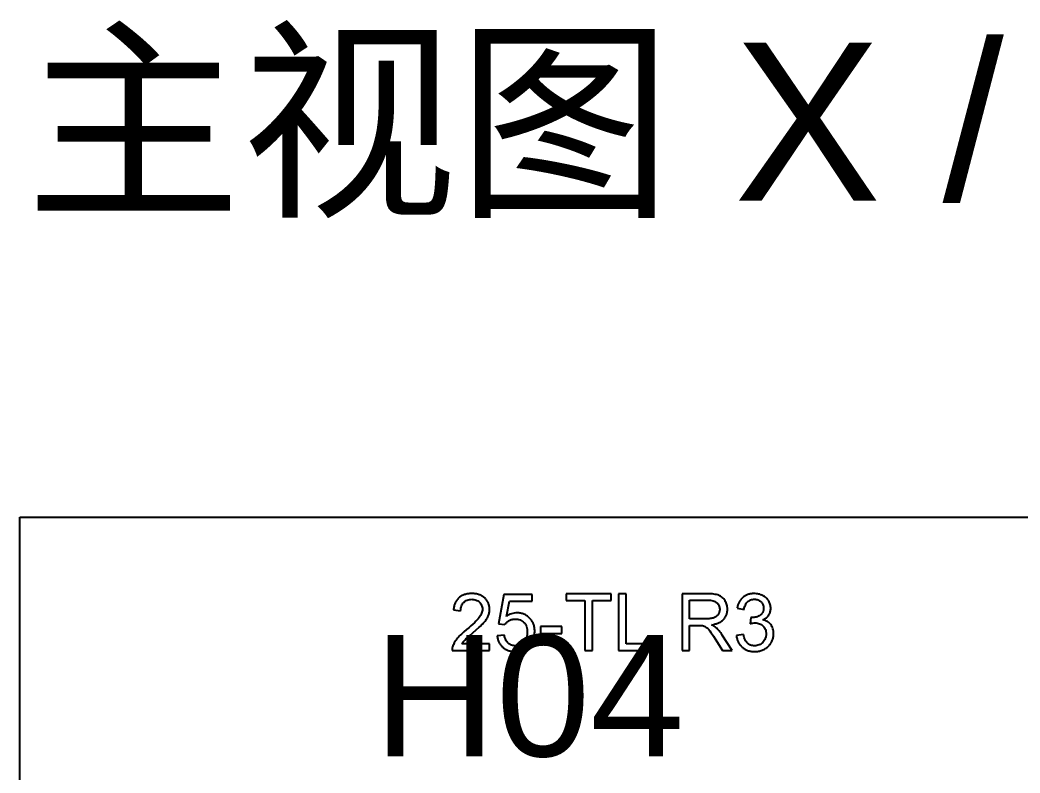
# Model space of a CAD drawing. Header units: millimetres. Extents: x 40 to 1360, y 134 to 546.
# Drawn here: x 299.5 to 337.45, y 482.79 to 511.36 of the extents above; entities that cross this region are included whole.
import ezdxf
from ezdxf.enums import TextEntityAlignment as Align

# ---------------------------------------------------------------- set-up
doc = ezdxf.new("R2010")
doc.units = ezdxf.units.MM
doc.linetypes.add('WP_HIDDEN', pattern=[2.3, 1.5, -0.8])
for name, color, linetype, lineweight in [('ANNOTATIONS', 7, 'CONTINUOUS', 18), ('HIDDEN', 7, 'WP_HIDDEN', 13), ('VISIBLE', 7, 'CONTINUOUS', 25)]:
    doc.layers.add(name, color=color, linetype=linetype, lineweight=lineweight)
doc.styles.add('CJK', font='Arial Unicode.ttf')

msp = doc.modelspace()

# ---------------------------------------------------------------- linework, layer by layer
at = {"layer": 'HIDDEN', "ltscale": 2}
msp.add_line((299.5, 277.5), (299.5, 492.5), dxfattribs=at)
at = {"layer": 'VISIBLE'}
for p, q in [((299.5, 280.5), (299.5, 492.5)), ((299.5, 492.5), (344.5, 492.5)), ((316.47004, 489.58444), (316.43704, 489.57759)), ((316.50402, 489.59004), (316.47004, 489.58444)), ((316.53898, 489.5944), (316.50402, 489.59004)), ((316.57491, 489.59751), (316.53898, 489.5944)), ((316.61182, 489.59938), (316.57491, 489.59751)), ((316.6497, 489.6), (316.61182, 489.59938)), ((316.68793, 489.59933), (316.6497, 489.6)), ((316.72515, 489.59732), (316.68793, 489.59933)), ((316.76136, 489.59396), (316.72515, 489.59732)), ((316.79656, 489.58926), (316.76136, 489.59396)), ((316.83075, 489.58322), (316.79656, 489.58926)), ((316.86394, 489.57584), (316.83075, 489.58322)), ((320.22734, 489.59119), (320.22734, 489.33712)), ((321.93391, 489.59119), (320.22734, 489.59119)), ((321.93391, 489.33712), (321.93391, 489.59119)), ((322.21442, 489.59119), (322.21442, 487.43818)), ((322.49934, 489.59119), (322.21442, 489.59119)), ((322.49934, 487.69226), (322.49934, 489.59119)), ((324.62742, 489.59119), (324.62742, 487.43818)), ((325.58204, 489.59119), (324.62742, 489.59119)), ((325.65185, 489.59028), (325.58204, 489.59119)), ((325.71734, 489.58756), (325.65185, 489.59028)), ((325.77852, 489.58303), (325.71734, 489.58756)), ((325.83539, 489.57669), (325.77852, 489.58303)), ((327.21198, 489.58573), (327.18363, 489.57945)), ((327.24098, 489.59087), (327.21198, 489.58573)), ((327.27063, 489.59486), (327.24098, 489.59087)), ((327.30094, 489.59772), (327.27063, 489.59486)), ((327.36352, 489.6), (327.30094, 489.59772)), ((327.40714, 489.59882), (327.36352, 489.6)), ((327.4499, 489.59527), (327.40714, 489.59882)), ((327.49178, 489.58936), (327.4499, 489.59527)), ((327.53278, 489.58109), (327.49178, 489.58936)), ((327.57292, 489.57046), (327.53278, 489.58109)), ((316.00455, 489.21562), (315.99323, 489.18496)), ((316.01707, 489.24514), (316.00455, 489.21562)), ((316.0308, 489.27354), (316.01707, 489.24514)), ((316.04574, 489.3008), (316.0308, 489.27354)), ((316.06187, 489.32694), (316.04574, 489.3008)), ((316.07922, 489.35194), (316.06187, 489.32694)), ((316.09776, 489.37581), (316.07922, 489.35194)), ((316.11752, 489.39856), (316.09776, 489.37581)), ((316.13847, 489.42017), (316.11752, 489.39856)), ((316.16064, 489.44065), (316.13847, 489.42017)), ((316.18389, 489.45995), (316.16064, 489.44065)), ((316.20811, 489.478), (316.18389, 489.45995)), ((316.23332, 489.49481), (316.20811, 489.478)), ((316.25949, 489.51037), (316.23332, 489.49481)), ((316.28665, 489.52468), (316.25949, 489.51037)), ((316.26833, 489.16832), (316.28813, 489.20384)), ((316.31477, 489.53776), (316.28665, 489.52468)), ((316.28813, 489.20384), (316.31147, 489.23661)), ((316.31147, 489.23661), (316.33834, 489.26662)), ((316.34388, 489.54958), (316.31477, 489.53776)), ((316.33834, 489.26662), (316.36817, 489.29347)), ((316.37396, 489.56016), (316.34388, 489.54958)), ((316.36817, 489.29347), (316.40039, 489.31674)), ((316.40501, 489.5695), (316.37396, 489.56016)), ((316.40039, 489.31674), (316.435, 489.33643)), ((316.43704, 489.57759), (316.40501, 489.5695)), ((316.435, 489.33643), (316.47199, 489.35254)), ((316.47199, 489.35254), (316.51137, 489.36507)), ((316.51137, 489.36507), (316.55313, 489.37402)), ((316.55313, 489.37402), (316.59728, 489.37939)), ((316.59728, 489.37939), (316.64382, 489.38117)), ((316.64382, 489.38117), (316.68792, 489.37949)), ((316.68792, 489.37949), (316.72988, 489.37443)), ((316.72988, 489.37443), (316.7697, 489.366)), ((316.7697, 489.366), (316.80739, 489.35419)), ((316.80739, 489.35419), (316.84295, 489.33901)), ((316.84295, 489.33901), (316.87637, 489.32046)), ((316.89611, 489.56711), (316.86394, 489.57584)), ((316.87637, 489.32046), (316.90766, 489.29853)), ((316.92727, 489.55704), (316.89611, 489.56711)), ((316.90766, 489.29853), (316.93682, 489.27323)), ((316.95743, 489.54563), (316.92727, 489.55704)), ((316.93682, 489.27323), (316.96315, 489.24548)), ((316.98657, 489.53288), (316.95743, 489.54563)), ((316.96315, 489.24548), (316.98597, 489.21618)), ((316.98597, 489.21618), (317.00528, 489.18535)), ((317.0147, 489.51878), (316.98657, 489.53288)), ((317.04183, 489.50335), (317.0147, 489.51878)), ((317.06794, 489.48657), (317.04183, 489.50335)), ((317.09305, 489.46844), (317.06794, 489.48657)), ((317.11714, 489.44898), (317.09305, 489.46844)), ((317.14023, 489.42817), (317.11714, 489.44898)), ((317.1621, 489.40637), (317.14023, 489.42817)), ((317.18257, 489.38393), (317.1621, 489.40637)), ((317.20162, 489.36084), (317.18257, 489.38393)), ((317.21926, 489.33712), (317.20162, 489.36084)), ((317.23549, 489.31275), (317.21926, 489.33712)), ((317.25031, 489.28773), (317.23549, 489.31275)), ((317.26371, 489.26208), (317.25031, 489.28773)), ((317.27571, 489.23578), (317.26371, 489.26208)), ((317.28629, 489.20884), (317.27571, 489.23578)), ((317.29547, 489.18126), (317.28629, 489.20884)), ((317.8628, 489.56182), (317.65426, 488.45594)), ((318.93345, 489.56182), (317.8628, 489.56182)), ((317.95827, 488.73057), (318.07429, 489.30921)), ((318.07429, 489.30921), (318.93345, 489.30921)), ((318.93345, 489.30921), (318.93345, 489.56182)), ((320.22734, 489.33712), (320.9367, 489.33712)), ((320.9367, 489.33712), (320.9367, 487.43818)), ((321.22161, 489.33712), (321.93391, 489.33712)), ((321.22161, 487.43818), (321.22161, 489.33712)), ((324.91234, 488.64099), (324.91234, 489.35327)), ((324.91234, 489.35327), (325.59379, 489.35327)), ((325.59379, 489.35327), (325.65163, 489.35173)), ((325.65163, 489.35173), (325.70546, 489.34712)), ((325.70546, 489.34712), (325.75527, 489.33943)), ((325.75527, 489.33943), (325.80106, 489.32867)), ((325.80106, 489.32867), (325.84283, 489.31483)), ((325.88794, 489.56853), (325.83539, 489.57669)), ((325.84283, 489.31483), (325.88059, 489.29792)), ((325.88059, 489.29792), (325.91434, 489.27794)), ((325.93617, 489.55856), (325.88794, 489.56853)), ((325.91434, 489.27794), (325.92971, 489.26679)), ((325.92971, 489.26679), (325.94407, 489.25487)), ((325.9801, 489.54677), (325.93617, 489.55856)), ((325.94407, 489.25487), (325.97006, 489.22942)), ((325.97006, 489.22942), (325.99258, 489.20228)), ((326.0197, 489.53318), (325.9801, 489.54677)), ((325.99258, 489.20228), (326.01164, 489.17343)), ((326.05621, 489.51729), (326.0197, 489.53318)), ((326.09084, 489.49862), (326.05621, 489.51729)), ((326.12359, 489.47717), (326.09084, 489.49862)), ((326.15445, 489.45295), (326.12359, 489.47717)), ((326.18344, 489.42596), (326.15445, 489.45295)), ((326.21054, 489.39618), (326.18344, 489.42596)), ((326.23576, 489.36363), (326.21054, 489.39618)), ((326.25909, 489.3283), (326.23576, 489.36363)), ((326.28009, 489.29111), (326.25909, 489.3283)), ((326.29829, 489.25295), (326.28009, 489.29111)), ((326.31369, 489.21382), (326.29829, 489.25295)), ((326.32628, 489.17373), (326.31369, 489.21382)), ((326.76954, 489.22446), (326.75818, 489.19637)), ((326.78187, 489.25161), (326.76954, 489.22446)), ((326.79515, 489.27782), (326.78187, 489.25161)), ((326.8094, 489.3031), (326.79515, 489.27782)), ((326.82462, 489.32744), (326.8094, 489.3031)), ((326.8408, 489.35085), (326.82462, 489.32744)), ((326.85794, 489.37333), (326.8408, 489.35085)), ((326.87604, 489.39487), (326.85794, 489.37333)), ((326.89511, 489.41547), (326.87604, 489.39487)), ((326.91515, 489.43514), (326.89511, 489.41547)), ((326.93614, 489.45387), (326.91515, 489.43514)), ((326.95795, 489.47157), (326.93614, 489.45387)), ((326.98041, 489.48812), (326.95795, 489.47157)), ((327.00352, 489.50353), (326.98041, 489.48812)), ((327.02729, 489.5178), (327.00352, 489.50353)), ((327.05171, 489.53093), (327.02729, 489.5178)), ((327.0456, 489.19939), (327.06557, 489.23119)), ((327.07679, 489.54292), (327.05171, 489.53093)), ((327.06557, 489.23119), (327.08783, 489.25997)), ((327.10252, 489.55376), (327.07679, 489.54292)), ((327.08783, 489.25997), (327.11238, 489.28571)), ((327.1289, 489.56347), (327.10252, 489.55376)), ((327.11238, 489.28571), (327.13889, 489.30843)), ((327.15594, 489.57203), (327.1289, 489.56347)), ((327.13889, 489.30843), (327.167, 489.32812)), ((327.18363, 489.57945), (327.15594, 489.57203)), ((327.167, 489.32812), (327.19671, 489.34478)), ((327.19671, 489.34478), (327.22804, 489.35841)), ((327.22804, 489.35841), (327.26097, 489.36901)), ((327.26097, 489.36901), (327.2955, 489.37659)), ((327.2955, 489.37659), (327.33165, 489.38113)), ((327.33165, 489.38113), (327.3694, 489.38264)), ((327.3694, 489.38264), (327.40742, 489.38115)), ((327.40742, 489.38115), (327.44365, 489.37668)), ((327.44365, 489.37668), (327.4781, 489.36922)), ((327.4781, 489.36922), (327.51075, 489.35878)), ((327.51075, 489.35878), (327.54162, 489.34535)), ((327.54162, 489.34535), (327.57069, 489.32895)), ((327.57069, 489.32895), (327.59798, 489.30956)), ((327.61218, 489.55746), (327.57292, 489.57046)), ((327.59798, 489.30956), (327.62347, 489.28718)), ((327.65057, 489.54209), (327.61218, 489.55746)), ((327.62347, 489.28718), (327.64654, 489.26254)), ((327.64654, 489.26254), (327.66652, 489.23633)), ((327.68809, 489.52437), (327.65057, 489.54209)), ((327.66652, 489.23633), (327.68344, 489.20857)), ((327.68344, 489.20857), (327.69727, 489.17924)), ((327.72409, 489.5046), (327.68809, 489.52437)), ((327.7579, 489.48311), (327.72409, 489.5046)), ((327.78953, 489.4599), (327.7579, 489.48311)), ((327.81899, 489.43496), (327.78953, 489.4599)), ((327.84626, 489.40831), (327.81899, 489.43496)), ((327.87135, 489.37994), (327.84626, 489.40831)), ((327.89427, 489.34984), (327.87135, 489.37994)), ((327.915, 489.31802), (327.89427, 489.34984)), ((327.93342, 489.28509), (327.915, 489.31802)), ((327.94938, 489.25166), (327.93342, 489.28509)), ((327.96288, 489.21772), (327.94938, 489.25166)), ((327.97393, 489.18328), (327.96288, 489.21772)), ((315.95471, 489.01474), (315.95062, 488.9773)), ((315.95062, 488.9773), (316.22232, 488.9494)), ((315.96, 489.05104), (315.95471, 489.01474)), ((315.9665, 489.08622), (315.96, 489.05104)), ((315.97421, 489.12026), (315.9665, 489.08622)), ((315.98312, 489.15318), (315.97421, 489.12026)), ((315.99323, 489.18496), (315.98312, 489.15318)), ((316.22232, 488.9494), (316.22445, 488.99869)), ((316.22445, 488.99869), (316.23012, 489.04523)), ((316.23012, 489.04523), (316.23932, 489.08901)), ((316.23932, 489.08901), (316.25206, 489.13004)), ((316.25206, 489.13004), (316.26833, 489.16832)), ((317.01833, 488.85376), (317.00098, 488.81372)), ((317.00528, 489.18535), (317.02108, 489.15299)), ((317.03182, 488.89321), (317.01833, 488.85376)), ((317.02108, 489.15299), (317.03337, 489.11908)), ((317.04146, 488.9321), (317.03182, 488.89321)), ((317.03337, 489.11908), (317.04215, 489.08364)), ((317.04724, 488.97041), (317.04146, 488.9321)), ((317.04215, 489.08364), (317.04741, 489.04666)), ((317.04917, 489.00814), (317.04724, 488.97041)), ((317.04741, 489.04666), (317.04917, 489.00814)), ((317.29113, 488.81089), (317.30022, 488.84244)), ((317.30323, 489.15303), (317.29547, 489.18126)), ((317.30022, 488.84244), (317.30765, 488.87413)), ((317.30958, 489.12417), (317.30323, 489.15303)), ((317.30765, 488.87413), (317.31344, 488.90596)), ((317.31452, 489.09466), (317.30958, 489.12417)), ((317.31344, 488.90596), (317.31757, 488.93793)), ((317.31805, 489.0645), (317.31452, 489.09466)), ((317.31757, 488.93793), (317.32005, 488.97003)), ((317.32017, 489.03371), (317.31805, 489.0645)), ((317.32005, 488.97003), (317.32087, 489.00227)), ((317.32087, 489.00227), (317.32017, 489.03371)), ((318.1569, 488.83191), (318.10635, 488.81291)), ((318.20805, 488.84669), (318.1569, 488.83191)), ((318.2598, 488.85724), (318.20805, 488.84669)), ((318.31214, 488.86358), (318.2598, 488.85724)), ((318.36508, 488.86569), (318.31214, 488.86358)), ((318.39999, 488.86492), (318.36508, 488.86569)), ((318.4342, 488.86264), (318.39999, 488.86492)), ((318.46773, 488.85882), (318.4342, 488.86264)), ((318.50057, 488.85348), (318.46773, 488.85882)), ((318.53272, 488.84661), (318.50057, 488.85348)), ((318.56418, 488.83822), (318.53272, 488.84661)), ((318.59495, 488.8283), (318.56418, 488.83822)), ((318.62504, 488.81686), (318.59495, 488.8283)), ((326.0111, 488.83307), (325.99767, 488.81061)), ((326.02273, 488.856), (326.0111, 488.83307)), ((326.01164, 489.17343), (326.02723, 489.14289)), ((326.03258, 488.87942), (326.02273, 488.856)), ((326.02723, 489.14289), (326.03936, 489.11065)), ((326.04063, 488.90332), (326.03258, 488.87942)), ((326.03936, 489.11065), (326.04802, 489.07671)), ((326.0469, 488.9277), (326.04063, 488.90332)), ((326.05137, 488.95257), (326.0469, 488.9277)), ((326.04802, 489.07671), (326.05322, 489.04107)), ((326.05406, 488.97791), (326.05137, 488.95257)), ((326.05322, 489.04107), (326.05495, 489.00374)), ((326.05495, 489.00374), (326.05406, 488.97791)), ((326.32029, 488.81705), (326.32782, 488.84203)), ((326.33608, 489.13268), (326.32628, 489.17373)), ((326.32782, 488.84203), (326.3342, 488.86757)), ((326.3342, 488.86757), (326.33941, 488.89368)), ((326.34308, 489.09066), (326.33608, 489.13268)), ((326.33941, 488.89368), (326.34347, 488.92035)), ((326.34728, 489.04768), (326.34308, 489.09066)), ((326.34347, 488.92035), (326.34636, 488.94759)), ((326.34636, 488.94759), (326.34868, 489.00374)), ((326.34868, 489.00374), (326.34728, 489.04768)), ((326.72989, 489.10651), (326.71585, 489.04192)), ((326.71585, 489.04192), (326.9802, 488.99493)), ((326.74779, 489.16735), (326.72989, 489.10651)), ((326.75818, 489.19637), (326.74779, 489.16735)), ((326.9802, 488.99493), (326.98869, 489.04188)), ((326.98869, 489.04188), (326.99948, 489.0858)), ((326.99948, 489.0858), (327.01256, 489.12669)), ((327.01256, 489.12669), (327.02793, 489.16455)), ((327.02793, 489.16455), (327.0456, 489.19939)), ((327.64587, 488.82466), (327.63267, 488.81103)), ((327.65801, 488.83903), (327.64587, 488.82466)), ((327.66909, 488.85415), (327.65801, 488.83903)), ((327.67912, 488.87001), (327.66909, 488.85415)), ((327.68809, 488.88662), (327.67912, 488.87001)), ((327.69601, 488.90397), (327.68809, 488.88662)), ((327.70287, 488.92207), (327.69601, 488.90397)), ((327.69727, 489.17924), (327.70804, 489.14835)), ((327.70868, 488.94091), (327.70287, 488.92207)), ((327.70804, 489.14835), (327.71572, 489.1159)), ((327.71343, 488.96051), (327.70868, 488.94091)), ((327.71976, 489.00193), (327.71343, 488.96051)), ((327.71572, 489.1159), (327.72034, 489.0819)), ((327.72187, 489.04633), (327.71976, 489.00193)), ((327.72034, 489.0819), (327.72187, 489.04633)), ((327.93623, 488.81541), (327.95144, 488.84522)), ((327.95144, 488.84522), (327.96432, 488.87581)), ((327.96432, 488.87581), (327.97485, 488.90718)), ((327.98252, 489.14833), (327.97393, 489.18328)), ((327.97485, 488.90718), (327.98304, 488.93933)), ((327.98866, 489.11288), (327.98252, 489.14833)), ((327.98304, 488.93933), (327.98889, 488.97225)), ((327.99235, 489.07692), (327.98866, 489.11288)), ((327.98889, 488.97225), (327.9924, 489.00596)), ((327.99357, 489.04045), (327.99235, 489.07692)), ((327.9924, 489.00596), (327.99357, 489.04045)), ((316.74553, 488.49211), (316.68267, 488.43323)), ((316.80127, 488.54724), (316.74553, 488.49211)), ((316.84989, 488.59863), (316.80127, 488.54724)), ((316.8914, 488.64628), (316.84989, 488.59863)), ((316.9258, 488.69019), (316.8914, 488.64628)), ((316.95472, 488.73194), (316.9258, 488.69019)), ((316.97978, 488.77312), (316.95472, 488.73194)), ((317.00098, 488.81372), (316.97978, 488.77312)), ((317.02104, 488.40986), (317.0593, 488.44919)), ((317.0593, 488.44919), (317.0925, 488.48531)), ((317.0925, 488.48531), (317.12206, 488.51962)), ((317.12206, 488.51962), (317.14945, 488.55351)), ((317.14945, 488.55351), (317.17466, 488.58699)), ((317.17466, 488.58699), (317.19769, 488.62006)), ((317.19769, 488.62006), (317.21854, 488.65271)), ((317.21854, 488.65271), (317.2372, 488.68495)), ((317.2372, 488.68495), (317.25369, 488.71678)), ((317.25369, 488.71678), (317.268, 488.7482)), ((317.268, 488.7482), (317.28039, 488.77947)), ((317.28039, 488.77947), (317.29113, 488.81089)), ((317.65426, 488.45594), (317.90246, 488.42363)), ((317.90246, 488.42363), (317.91783, 488.44622)), ((317.91783, 488.44622), (317.93458, 488.46774)), ((317.93458, 488.46774), (317.95271, 488.48817)), ((317.95271, 488.48817), (317.97222, 488.50753)), ((318.00703, 488.76224), (317.95827, 488.73057)), ((317.97222, 488.50753), (317.9931, 488.5258)), ((317.9931, 488.5258), (318.01536, 488.543)), ((318.05639, 488.78969), (318.00703, 488.76224)), ((318.01536, 488.543), (318.039, 488.55912)), ((318.039, 488.55912), (318.06401, 488.57417)), ((318.10635, 488.81291), (318.05639, 488.78969)), ((318.06401, 488.57417), (318.0901, 488.58776)), ((318.0901, 488.58776), (318.11697, 488.59955)), ((318.11697, 488.59955), (318.14462, 488.60952)), ((318.14462, 488.60952), (318.17306, 488.61767)), ((318.17306, 488.61767), (318.20227, 488.62402)), ((318.20227, 488.62402), (318.23226, 488.62855)), ((318.23226, 488.62855), (318.26304, 488.63127)), ((318.26304, 488.63127), (318.29459, 488.63218)), ((318.29459, 488.63218), (318.34476, 488.63013)), ((318.34476, 488.63013), (318.39248, 488.62401)), ((318.39248, 488.62401), (318.43775, 488.6138)), ((318.43775, 488.6138), (318.48056, 488.5995)), ((318.48056, 488.5995), (318.52091, 488.58112)), ((318.52091, 488.58112), (318.55881, 488.55865)), ((318.55881, 488.55865), (318.59425, 488.5321)), ((318.59425, 488.5321), (318.62724, 488.50147)), ((318.65443, 488.80388), (318.62504, 488.81686)), ((318.62724, 488.50147), (318.64262, 488.48476)), ((318.64262, 488.48476), (318.65701, 488.4673)), ((318.68314, 488.78939), (318.65443, 488.80388)), ((318.65701, 488.4673), (318.67041, 488.4491)), ((318.67041, 488.4491), (318.68282, 488.43015)), ((318.71116, 488.77337), (318.68314, 488.78939)), ((318.73849, 488.75582), (318.71116, 488.77337)), ((318.76513, 488.73674), (318.73849, 488.75582)), ((318.79108, 488.71614), (318.76513, 488.73674)), ((318.81635, 488.69401), (318.79108, 488.71614)), ((318.84093, 488.67036), (318.81635, 488.69401)), ((318.8644, 488.64551), (318.84093, 488.67036)), ((318.88636, 488.61978), (318.8644, 488.64551)), ((318.90681, 488.59319), (318.88636, 488.61978)), ((318.92574, 488.56572), (318.90681, 488.59319)), ((318.94316, 488.53738), (318.92574, 488.56572)), ((318.95906, 488.50817), (318.94316, 488.53738)), ((318.97345, 488.47809), (318.95906, 488.50817)), ((318.98632, 488.44713), (318.97345, 488.47809)), ((318.99768, 488.4153), (318.98632, 488.44713)), ((325.52477, 488.64099), (324.91234, 488.64099)), ((325.57227, 488.64162), (325.52477, 488.64099)), ((325.61711, 488.64351), (325.57227, 488.64162)), ((325.65929, 488.64667), (325.61711, 488.64351)), ((325.6988, 488.65108), (325.65929, 488.64667)), ((325.73566, 488.65676), (325.6988, 488.65108)), ((325.76985, 488.66371), (325.73566, 488.65676)), ((325.80138, 488.67191), (325.76985, 488.66371)), ((325.83025, 488.68138), (325.80138, 488.67191)), ((325.81708, 488.43019), (325.88697, 488.44621)), ((325.85696, 488.69223), (325.83025, 488.68138)), ((325.88202, 488.7046), (325.85696, 488.69223)), ((325.90542, 488.71848), (325.88202, 488.7046)), ((325.88697, 488.44621), (325.92003, 488.45556)), ((325.92718, 488.73388), (325.90542, 488.71848)), ((325.92003, 488.45556), (325.95182, 488.46581)), ((325.94728, 488.75079), (325.92718, 488.73388)), ((325.96573, 488.76922), (325.94728, 488.75079)), ((325.95182, 488.46581), (325.98236, 488.47695)), ((325.98253, 488.78916), (325.96573, 488.76922)), ((325.98236, 488.47695), (326.01163, 488.48899)), ((325.99767, 488.81061), (325.98253, 488.78916)), ((326.01163, 488.48899), (326.03963, 488.50192)), ((326.03963, 488.50192), (326.06638, 488.51574)), ((326.06638, 488.51574), (326.09186, 488.53046)), ((326.09186, 488.53046), (326.11608, 488.54608)), ((326.11608, 488.54608), (326.13904, 488.56259)), ((326.13904, 488.56259), (326.16074, 488.57999)), ((326.16074, 488.57999), (326.18118, 488.59829)), ((326.18118, 488.59829), (326.20035, 488.61749)), ((326.20035, 488.61749), (326.21831, 488.63741)), ((326.21831, 488.63741), (326.23511, 488.6579)), ((326.23511, 488.6579), (326.25076, 488.67895)), ((326.25076, 488.67895), (326.26524, 488.70056)), ((326.26524, 488.70056), (326.27857, 488.72273)), ((326.27857, 488.72273), (326.29074, 488.74547)), ((326.29074, 488.74547), (326.30175, 488.76876)), ((326.30175, 488.76876), (326.3116, 488.79262)), ((326.3116, 488.79262), (326.32029, 488.81705)), ((327.24015, 488.68945), (327.21078, 488.45741)), ((327.21078, 488.45741), (327.2643, 488.47026)), ((327.28275, 488.68652), (327.24015, 488.68945)), ((327.2643, 488.47026), (327.31322, 488.47944)), ((327.32444, 488.68789), (327.28275, 488.68652)), ((327.31322, 488.47944), (327.35755, 488.48495)), ((327.36508, 488.69202), (327.32444, 488.68789)), ((327.35755, 488.48495), (327.3973, 488.48678)), ((327.40467, 488.69891), (327.36508, 488.69202)), ((327.3973, 488.48678), (327.44219, 488.48494)), ((327.4432, 488.70854), (327.40467, 488.69891)), ((327.44219, 488.48494), (327.48505, 488.47939)), ((327.48067, 488.72094), (327.4432, 488.70854)), ((327.51709, 488.73608), (327.48067, 488.72094)), ((327.48505, 488.47939), (327.5259, 488.47016)), ((327.55245, 488.75398), (327.51709, 488.73608)), ((327.5259, 488.47016), (327.56473, 488.45723)), ((327.58676, 488.77463), (327.55245, 488.75398)), ((327.56473, 488.45723), (327.60153, 488.4406)), ((327.60312, 488.78602), (327.58676, 488.77463)), ((327.61842, 488.79815), (327.60312, 488.78602)), ((327.63267, 488.81103), (327.61842, 488.79815)), ((327.69691, 488.60427), (327.7325, 488.6219)), ((327.74331, 488.59178), (327.69691, 488.60427)), ((327.7325, 488.6219), (327.76584, 488.64099)), ((327.78704, 488.57632), (327.74331, 488.59178)), ((327.76584, 488.64099), (327.79693, 488.66155)), ((327.82812, 488.55791), (327.78704, 488.57632)), ((327.79693, 488.66155), (327.82578, 488.68358)), ((327.82578, 488.68358), (327.85238, 488.70708)), ((327.86653, 488.53653), (327.82812, 488.55791)), ((327.85238, 488.70708), (327.87672, 488.73204)), ((327.90229, 488.5122), (327.86653, 488.53653)), ((327.87672, 488.73204), (327.89882, 488.75848)), ((327.89882, 488.75848), (327.91867, 488.78638)), ((327.93538, 488.4849), (327.90229, 488.5122)), ((327.91867, 488.78638), (327.93623, 488.81541)), ((327.96581, 488.45464), (327.93538, 488.4849)), ((327.99357, 488.42143), (327.96581, 488.45464)), ((316.29677, 488.10159), (316.25188, 488.06015)), ((316.345, 488.14441), (316.29677, 488.10159)), ((316.45143, 488.23418), (316.345, 488.14441)), ((316.53562, 488.30427), (316.45143, 488.23418)), ((316.6127, 488.37062), (316.53562, 488.30427)), ((316.57663, 488.01457), (316.68494, 488.10641)), ((316.68267, 488.43323), (316.6127, 488.37062)), ((316.68494, 488.10641), (316.81726, 488.22041)), ((316.81726, 488.22041), (316.92929, 488.32156)), ((316.92929, 488.32156), (316.9777, 488.36732)), ((316.9777, 488.36732), (317.02104, 488.40986)), ((318.68282, 488.43015), (318.69423, 488.41045)), ((318.69423, 488.41045), (318.70465, 488.39001)), ((318.70465, 488.39001), (318.71408, 488.36883)), ((318.71408, 488.36883), (318.72252, 488.3469)), ((318.72252, 488.3469), (318.73641, 488.30079)), ((318.73641, 488.30079), (318.74634, 488.25171)), ((318.75221, 488.08658), (318.74602, 488.03151)), ((318.74634, 488.25171), (318.75229, 488.19964)), ((318.75428, 488.14459), (318.75221, 488.08658)), ((318.75229, 488.19964), (318.75428, 488.14459)), ((319.00753, 488.3826), (318.99768, 488.4153)), ((319.01586, 488.34903), (319.00753, 488.3826)), ((319.02267, 488.31459), (319.01586, 488.34903)), ((319.02797, 488.27927), (319.02267, 488.31459)), ((319.03176, 488.24308), (319.02797, 488.27927)), ((319.0288, 488.06128), (319.03213, 488.09627)), ((319.03403, 488.20602), (319.03176, 488.24308)), ((319.03213, 488.09627), (319.03412, 488.13187)), ((319.03479, 488.16809), (319.03403, 488.20602)), ((319.03412, 488.13187), (319.03479, 488.16809)), ((319.25068, 488.3502), (319.25068, 488.08438)), ((320.06285, 488.3502), (319.25068, 488.3502)), ((319.25068, 488.08438), (320.06285, 488.08438)), ((320.06285, 488.08438), (320.06285, 488.3502)), ((324.91234, 488.39426), (325.24279, 488.39426)), ((324.91234, 487.43818), (324.91234, 488.39426)), ((325.24279, 488.39426), (325.29401, 488.39362)), ((325.29401, 488.39362), (325.33751, 488.39169)), ((325.33751, 488.39169), (325.37331, 488.38848)), ((325.37331, 488.38848), (325.4014, 488.38398)), ((325.4014, 488.38398), (325.43431, 488.37434)), ((325.43431, 488.37434), (325.46694, 488.36158)), ((325.46694, 488.36158), (325.4993, 488.3457)), ((325.4993, 488.3457), (325.53138, 488.3267)), ((325.53138, 488.3267), (325.54761, 488.31546)), ((325.54761, 488.31546), (325.56438, 488.30229)), ((325.56438, 488.30229), (325.59949, 488.27016)), ((325.59949, 488.27016), (325.63671, 488.23032)), ((325.63671, 488.23032), (325.67604, 488.18278)), ((325.67604, 488.18278), (325.71918, 488.12568)), ((325.71918, 488.12568), (325.76783, 488.05721)), ((325.74213, 488.41776), (325.81708, 488.43019)), ((325.79528, 488.39068), (325.74213, 488.41776)), ((325.84163, 488.36379), (325.79528, 488.39068)), ((325.88119, 488.33707), (325.84163, 488.36379)), ((325.91396, 488.31055), (325.88119, 488.33707)), ((325.94496, 488.28101), (325.91396, 488.31055)), ((325.97555, 488.24969), (325.94496, 488.28101)), ((326.00573, 488.21658), (325.97555, 488.24969)), ((326.03549, 488.18168), (326.00573, 488.21658)), ((326.06484, 488.14498), (326.03549, 488.18168)), ((326.09378, 488.1065), (326.06484, 488.14498)), ((326.1223, 488.06623), (326.09378, 488.1065)), ((326.15041, 488.02417), (326.1223, 488.06623)), ((327.60153, 488.4406), (327.63632, 488.42028)), ((327.63632, 488.42028), (327.66909, 488.39627)), ((327.66909, 488.39627), (327.69984, 488.36856)), ((327.69984, 488.36856), (327.72772, 488.338)), ((327.72772, 488.338), (327.75189, 488.30545)), ((327.75189, 488.30545), (327.77233, 488.27091)), ((327.77233, 488.27091), (327.78906, 488.23436)), ((327.78906, 488.23436), (327.80207, 488.19582)), ((327.80207, 488.19582), (327.81137, 488.15529)), ((327.81137, 488.15529), (327.81694, 488.11275)), ((327.8188, 488.06822), (327.8168, 488.02146)), ((327.81694, 488.11275), (327.8188, 488.06822)), ((328.01836, 488.38564), (327.99357, 488.42143)), ((328.03984, 488.34768), (328.01836, 488.38564)), ((328.05801, 488.30753), (328.03984, 488.34768)), ((328.07288, 488.2652), (328.05801, 488.30753)), ((328.08445, 488.2207), (328.07288, 488.2652)), ((328.09271, 488.17401), (328.08445, 488.2207)), ((328.09766, 488.12514), (328.09271, 488.17401)), ((328.09932, 488.0741), (328.09766, 488.12514)), ((328.09851, 488.03919), (328.09932, 488.0741)), ((315.96278, 487.69418), (315.94613, 487.65804)), ((315.98147, 487.73019), (315.96278, 487.69418)), ((316.0022, 487.76605), (315.98147, 487.73019)), ((316.02498, 487.80178), (316.0022, 487.76605)), ((316.0498, 487.83737), (316.02498, 487.80178)), ((316.07666, 487.87283), (316.0498, 487.83737)), ((316.10556, 487.90814), (316.07666, 487.87283)), ((316.13715, 487.94408), (316.10556, 487.90814)), ((316.17206, 487.98139), (316.13715, 487.94408)), ((316.21031, 488.02008), (316.17206, 487.98139)), ((316.25188, 488.06015), (316.21031, 488.02008)), ((316.26785, 487.69226), (316.29135, 487.72819)), ((317.32381, 487.69226), (316.26785, 487.69226)), ((316.29135, 487.72819), (316.31778, 487.76404)), ((316.31778, 487.76404), (316.34715, 487.79979)), ((316.34715, 487.79979), (316.37946, 487.83545)), ((316.37946, 487.83545), (316.42389, 487.87909)), ((316.42389, 487.87909), (316.48961, 487.9388)), ((316.48961, 487.9388), (316.57663, 488.01457)), ((317.32381, 487.43818), (317.32381, 487.69226)), ((317.88483, 488.02563), (317.60726, 488.00214)), ((317.60726, 488.00214), (317.61119, 487.96859)), ((317.61119, 487.96859), (317.61636, 487.93589)), ((317.61636, 487.93589), (317.62277, 487.90402)), ((317.62277, 487.90402), (317.63044, 487.87299)), ((317.63044, 487.87299), (317.63934, 487.8428)), ((317.63934, 487.8428), (317.64949, 487.81344)), ((317.64949, 487.81344), (317.66089, 487.78492)), ((317.66089, 487.78492), (317.67353, 487.75724)), ((317.67353, 487.75724), (317.68742, 487.7304)), ((317.68742, 487.7304), (317.70255, 487.7044)), ((317.70255, 487.7044), (317.71892, 487.67923)), ((317.89382, 487.97654), (317.88483, 488.02563)), ((317.90535, 487.93059), (317.89382, 487.97654)), ((317.91943, 487.88778), (317.90535, 487.93059)), ((317.93605, 487.84811), (317.91943, 487.88778)), ((317.95523, 487.81159), (317.93605, 487.84811)), ((317.97695, 487.77822), (317.95523, 487.81159)), ((318.00121, 487.74798), (317.97695, 487.77822)), ((318.02803, 487.72089), (318.00121, 487.74798)), ((318.05684, 487.69697), (318.02803, 487.72089)), ((318.0871, 487.67624), (318.05684, 487.69697)), ((318.55234, 487.69978), (318.5147, 487.67505)), ((318.58814, 487.72902), (318.55234, 487.69978)), ((318.6221, 487.76275), (318.58814, 487.72902)), ((318.6381, 487.78111), (318.6221, 487.76275)), ((318.65308, 487.8002), (318.6381, 487.78111)), ((318.66702, 487.82003), (318.65308, 487.8002)), ((318.67993, 487.84059), (318.66702, 487.82003)), ((318.6918, 487.86188), (318.67993, 487.84059)), ((318.70264, 487.88391), (318.6918, 487.86188)), ((318.71245, 487.90668), (318.70264, 487.88391)), ((318.72123, 487.93017), (318.71245, 487.90668)), ((318.73569, 487.97937), (318.72123, 487.93017)), ((318.74602, 488.03151), (318.73569, 487.97937)), ((318.86443, 487.66288), (318.88506, 487.68981)), ((318.88506, 487.68981), (318.90435, 487.71736)), ((318.90435, 487.71736), (318.92232, 487.74553)), ((318.92232, 487.74553), (318.93896, 487.77432)), ((318.93896, 487.77432), (318.95427, 487.80372)), ((318.95427, 487.80372), (318.96824, 487.83375)), ((318.96824, 487.83375), (318.98089, 487.8644)), ((318.98089, 487.8644), (318.9922, 487.89566)), ((318.9922, 487.89566), (319.00218, 487.92755)), ((319.00218, 487.92755), (319.01083, 487.96005)), ((319.01083, 487.96005), (319.01815, 487.99318)), ((319.01815, 487.99318), (319.02414, 488.02692)), ((319.02414, 488.02692), (319.0288, 488.06128)), ((323.55971, 487.69226), (322.49934, 487.69226)), ((323.55971, 487.43818), (323.55971, 487.69226)), ((325.76783, 488.05721), (325.82199, 487.97735)), ((325.82199, 487.97735), (325.88165, 487.88611)), ((325.88165, 487.88611), (326.16657, 487.43818)), ((326.52492, 487.43818), (326.15041, 488.02417)), ((326.95377, 488.04179), (326.68941, 488.00654)), ((326.68941, 488.00654), (326.69334, 487.97334)), ((326.69334, 487.97334), (326.69853, 487.94091)), ((326.69853, 487.94091), (326.70498, 487.90927)), ((326.70498, 487.90927), (326.71268, 487.8784)), ((326.71268, 487.8784), (326.72164, 487.84832)), ((326.72164, 487.84832), (326.73185, 487.81902)), ((326.73185, 487.81902), (326.74332, 487.79049)), ((326.74332, 487.79049), (326.75605, 487.76275)), ((326.75605, 487.76275), (326.77003, 487.73579)), ((326.77003, 487.73579), (326.78527, 487.7096)), ((326.78527, 487.7096), (326.80177, 487.6842)), ((326.80177, 487.6842), (326.81952, 487.65958)), ((326.96615, 487.98758), (326.95377, 488.04179)), ((326.98052, 487.93729), (326.96615, 487.98758)), ((326.9969, 487.89092), (326.98052, 487.93729)), ((327.01527, 487.84848), (326.9969, 487.89092)), ((327.03563, 487.80996), (327.01527, 487.84848)), ((327.058, 487.77537), (327.03563, 487.80996)), ((327.08235, 487.7447), (327.058, 487.77537)), ((327.10871, 487.71796), (327.08235, 487.7447)), ((327.13681, 487.69472), (327.10871, 487.71796)), ((327.1664, 487.67459), (327.13681, 487.69472)), ((327.62242, 487.69152), (327.58576, 487.66931)), ((327.65726, 487.71777), (327.62242, 487.69152)), ((327.6903, 487.74806), (327.65726, 487.71777)), ((327.72042, 487.78134), (327.6903, 487.74806)), ((327.74652, 487.81654), (327.72042, 487.78134)), ((327.76861, 487.85367), (327.74652, 487.81654)), ((327.78668, 487.89272), (327.76861, 487.85367)), ((327.80073, 487.93371), (327.78668, 487.89272)), ((327.81077, 487.97662), (327.80073, 487.93371)), ((327.8168, 488.02146), (327.81077, 487.97662)), ((327.96358, 487.6726), (327.98366, 487.69946)), ((327.98366, 487.69946), (328.00213, 487.72699)), ((328.00213, 487.72699), (328.019, 487.75519)), ((328.019, 487.75519), (328.03426, 487.78406)), ((328.03426, 487.78406), (328.04791, 487.8136)), ((328.04791, 487.8136), (328.05996, 487.84381)), ((328.05996, 487.84381), (328.0704, 487.8747)), ((328.0704, 487.8747), (328.07924, 487.90625)), ((328.07924, 487.90625), (328.08647, 487.93848)), ((328.08647, 487.93848), (328.09209, 487.97138)), ((328.09209, 487.97138), (328.0961, 488.00495)), ((328.0961, 488.00495), (328.09851, 488.03919)), ((315.90151, 487.48546), (315.90068, 487.43818)), ((315.90068, 487.43818), (317.32381, 487.43818)), ((315.90693, 487.53181), (315.90151, 487.48546)), ((315.91693, 487.57724), (315.90693, 487.53181)), ((315.93153, 487.62176), (315.91693, 487.57724)), ((315.94613, 487.65804), (315.93153, 487.62176)), ((317.71892, 487.67923), (317.73655, 487.6549)), ((317.73655, 487.6549), (317.75541, 487.63141)), ((317.75541, 487.63141), (317.77552, 487.60875)), ((317.77552, 487.60875), (317.79688, 487.58693)), ((317.79688, 487.58693), (317.81948, 487.56595)), ((317.81948, 487.56595), (317.84312, 487.54604)), ((317.84312, 487.54604), (317.86761, 487.5274)), ((317.86761, 487.5274), (317.89294, 487.51006)), ((317.89294, 487.51006), (317.91912, 487.49399)), ((317.91912, 487.49399), (317.94614, 487.47921)), ((317.94614, 487.47921), (317.974, 487.46572)), ((317.974, 487.46572), (318.0027, 487.45351)), ((318.0027, 487.45351), (318.03225, 487.44259)), ((318.03225, 487.44259), (318.06264, 487.43295)), ((318.06264, 487.43295), (318.09388, 487.4246)), ((318.1188, 487.6587), (318.0871, 487.67624)), ((318.09388, 487.4246), (318.12595, 487.41753)), ((318.15195, 487.64434), (318.1188, 487.6587)), ((318.12595, 487.41753), (318.15888, 487.41175)), ((318.18654, 487.63318), (318.15195, 487.64434)), ((318.15888, 487.41175), (318.19264, 487.40725)), ((318.22258, 487.6252), (318.18654, 487.63318)), ((318.19264, 487.40725), (318.22725, 487.40404)), ((318.26006, 487.62042), (318.22258, 487.6252)), ((318.22725, 487.40404), (318.2627, 487.40211)), ((318.29899, 487.61883), (318.26006, 487.62042)), ((318.2627, 487.40211), (318.29899, 487.40147)), ((318.34581, 487.62107), (318.29899, 487.61883)), ((318.29899, 487.40147), (318.3432, 487.40249)), ((318.3432, 487.40249), (318.38622, 487.40555)), ((318.39078, 487.62782), (318.34581, 487.62107)), ((318.38622, 487.40555), (318.42806, 487.41066)), ((318.41259, 487.63288), (318.39078, 487.62782)), ((318.43393, 487.63906), (318.41259, 487.63288)), ((318.42806, 487.41066), (318.46872, 487.41781)), ((318.45481, 487.64637), (318.43393, 487.63906)), ((318.47523, 487.65481), (318.45481, 487.64637)), ((318.46872, 487.41781), (318.50819, 487.427)), ((318.4952, 487.66436), (318.47523, 487.65481)), ((318.5147, 487.67505), (318.4952, 487.66436)), ((318.50819, 487.427), (318.54649, 487.43823)), ((318.54649, 487.43823), (318.5836, 487.45151)), ((318.5836, 487.45151), (318.61953, 487.46682)), ((318.61953, 487.46682), (318.65428, 487.48418)), ((318.65428, 487.48418), (318.68784, 487.50358)), ((318.68784, 487.50358), (318.72023, 487.52503)), ((318.72023, 487.52503), (318.75143, 487.54851)), ((318.75143, 487.54851), (318.78145, 487.57404)), ((318.78145, 487.57404), (318.81029, 487.60161)), ((318.81029, 487.60161), (318.83795, 487.63123)), ((318.83795, 487.63123), (318.86443, 487.66288)), ((320.9367, 487.43818), (321.22161, 487.43818)), ((322.21442, 487.43818), (323.55971, 487.43818)), ((324.62742, 487.43818), (324.91234, 487.43818)), ((326.16657, 487.43818), (326.52492, 487.43818)), ((326.81952, 487.65958), (326.83853, 487.63574)), ((326.83853, 487.63574), (326.8588, 487.61268)), ((326.8588, 487.61268), (326.88032, 487.59039)), ((326.88032, 487.59039), (326.9031, 487.56889)), ((326.9031, 487.56889), (326.92688, 487.54844)), ((326.92688, 487.54844), (326.95141, 487.52931)), ((326.95141, 487.52931), (326.9767, 487.5115)), ((326.9767, 487.5115), (327.00274, 487.495)), ((327.00274, 487.495), (327.02953, 487.47983)), ((327.02953, 487.47983), (327.05707, 487.46597)), ((327.05707, 487.46597), (327.08536, 487.45344)), ((327.08536, 487.45344), (327.1144, 487.44222)), ((327.1144, 487.44222), (327.1442, 487.43233)), ((327.1442, 487.43233), (327.17474, 487.42375)), ((327.19748, 487.65755), (327.1664, 487.67459)), ((327.17474, 487.42375), (327.20604, 487.41649)), ((327.23006, 487.64361), (327.19748, 487.65755)), ((327.20604, 487.41649), (327.23809, 487.41056)), ((327.26412, 487.63277), (327.23006, 487.64361)), ((327.23809, 487.41056), (327.27089, 487.40594)), ((327.29968, 487.62502), (327.26412, 487.63277)), ((327.27089, 487.40594), (327.30444, 487.40264)), ((327.33673, 487.62037), (327.29968, 487.62502)), ((327.30444, 487.40264), (327.33875, 487.40066)), ((327.37527, 487.61883), (327.33673, 487.62037)), ((327.33875, 487.40066), (327.3738, 487.4)), ((327.3738, 487.4), (327.41266, 487.40077)), ((327.42099, 487.62084), (327.37527, 487.61883)), ((327.41266, 487.40077), (327.45068, 487.40306)), ((327.4649, 487.6269), (327.42099, 487.62084)), ((327.45068, 487.40306), (327.48784, 487.40689)), ((327.507, 487.637), (327.4649, 487.6269)), ((327.48784, 487.40689), (327.52416, 487.41225)), ((327.54729, 487.65113), (327.507, 487.637)), ((327.52416, 487.41225), (327.55962, 487.41915)), ((327.58576, 487.66931), (327.54729, 487.65113)), ((327.55962, 487.41915), (327.59424, 487.42757)), ((327.59424, 487.42757), (327.628, 487.43753)), ((327.628, 487.43753), (327.66092, 487.44902)), ((327.66092, 487.44902), (327.69299, 487.46204)), ((327.69299, 487.46204), (327.72421, 487.47659)), ((327.72421, 487.47659), (327.75458, 487.49267)), ((327.75458, 487.49267), (327.78411, 487.51028)), ((327.78411, 487.51028), (327.81278, 487.52943)), ((327.81278, 487.52943), (327.8406, 487.55011)), ((327.8406, 487.55011), (327.86758, 487.57232)), ((327.86758, 487.57232), (327.8937, 487.59606)), ((327.8937, 487.59606), (327.9186, 487.6209)), ((327.9186, 487.6209), (327.9419, 487.64642)), ((327.9419, 487.64642), (327.96358, 487.6726))]:
    msp.add_line(p, q, dxfattribs=at)

# ---------------------------------------------------------------- texts
at = {"layer": 'ANNOTATIONS', "style": 'CJK'}
msp.add_text('主视图 X / Z', height=6, dxfattribs=at).set_placement((322, 504.5), align=Align.CENTER)
msp.add_text('H04', height=4.6, dxfattribs=at).set_placement((312.92538, 483.42538))

doc.saveas('drawing.dxf')
